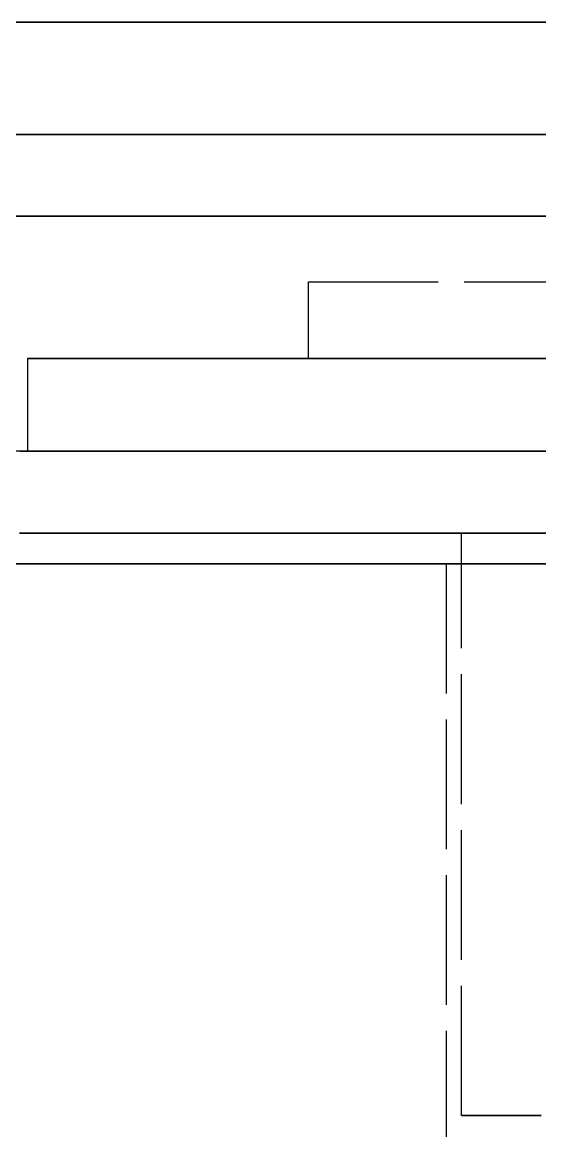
# Model space of a CAD drawing. Header units: millimetres. Extents: x -9 to 221, y -53 to 196.
# Drawn here: x 151.05 to 156.12, y 25.75 to 36.6 of the extents above; entities that cross this region are included whole.
import ezdxf

# ---------------------------------------------------------------- set-up
doc = ezdxf.new("R2010")
doc.units = ezdxf.units.MM
doc.linetypes.add('DASHED', pattern=[1.524, 1.27, -0.254])
doc.layers.add('HIDDEN', color=8, linetype='DASHED')
doc.layers.add('VISIBLE', color=7, linetype='CONTINUOUS')

msp = doc.modelspace()

# ---------------------------------------------------------------- linework, layer by layer
at = {"layer": 'HIDDEN'}
for points in [[(164.56429, 36.6), (163.80238, 36.6), (163.04048, 36.6), (162.27857, 36.6), (161.51667, 36.6), (160.75476, 36.6), (159.99286, 36.6), (159.23095, 36.6), (158.46905, 36.6), (157.70714, 36.6), (156.94524, 36.6), (156.18333, 36.6), (155.42143, 36.6), (154.65952, 36.6), (153.89762, 36.6), (153.13571, 36.6), (152.37381, 36.6), (151.6119, 36.6), (150.85, 36.6)], [(156.19286, 36.6), (155.83857, 36.6), (155.48429, 36.6), (155.13, 36.6), (154.77571, 36.6), (154.42143, 36.6), (154.06714, 36.6), (153.71286, 36.6), (153.35857, 36.6), (153.00429, 36.6), (152.65, 36.6), (152.29571, 36.6), (151.94143, 36.6), (151.58714, 36.6), (151.23286, 36.6), (150.87857, 36.6)], [(150.87857, 36.6), (151.05571, 36.6), (151.23286, 36.6), (151.41, 36.6), (151.58714, 36.6), (151.76429, 36.6), (151.94143, 36.6), (152.11857, 36.6), (152.29571, 36.6), (152.47286, 36.6), (152.65, 36.6), (152.82714, 36.6), (153.00429, 36.6), (153.18143, 36.6), (153.35857, 36.6), (153.53571, 36.6), (153.71286, 36.6), (153.89, 36.6), (154.06714, 36.6), (154.24429, 36.6), (154.42143, 36.6), (154.59857, 36.6), (154.77571, 36.6), (154.95286, 36.6), (155.13, 36.6), (155.30714, 36.6), (155.48429, 36.6), (155.66143, 36.6), (155.83857, 36.6), (156.01571, 36.6), (156.19286, 36.6)], [(156.3129, 36.6), (156.02779, 36.6), (155.74268, 36.6), (155.45756, 36.6), (155.17245, 36.6), (154.88734, 36.6), (154.60223, 36.6), (154.31712, 36.6), (154.03201, 36.6), (153.74689, 36.6), (153.46178, 36.6), (153.17667, 36.6), (152.89156, 36.6), (152.60645, 36.6), (152.32134, 36.6), (152.03623, 36.6), (151.75111, 36.6), (151.466, 36.6), (151.18089, 36.6), (150.89578, 36.6)], [(150.89578, 36.6), (151.18089, 36.6), (151.466, 36.6), (151.75111, 36.6), (152.03623, 36.6), (152.32134, 36.6), (152.60645, 36.6), (152.89156, 36.6), (153.17667, 36.6), (153.46178, 36.6), (153.74689, 36.6), (154.03201, 36.6), (154.31712, 36.6), (154.60223, 36.6), (154.88734, 36.6), (155.17245, 36.6), (155.45756, 36.6), (155.74268, 36.6), (156.02779, 36.6), (156.3129, 36.6)], [(156.43095, 36.6), (156.10841, 36.6), (155.78587, 36.6), (155.46333, 36.6), (155.14079, 36.6), (154.81825, 36.6), (154.49571, 36.6), (154.17317, 36.6), (153.85063, 36.6), (153.5281, 36.6), (153.20556, 36.6), (152.88302, 36.6), (152.56048, 36.6), (152.23794, 36.6), (151.9154, 36.6), (151.59286, 36.6), (151.27032, 36.6), (150.94778, 36.6)], [(150.94778, 36.6), (151.10905, 36.6), (151.27032, 36.6), (151.43159, 36.6), (151.59286, 36.6), (151.75413, 36.6), (151.9154, 36.6), (152.07667, 36.6), (152.23794, 36.6), (152.39921, 36.6), (152.56048, 36.6), (152.72175, 36.6), (152.88302, 36.6), (153.04429, 36.6), (153.20556, 36.6), (153.36683, 36.6), (153.5281, 36.6), (153.68937, 36.6), (153.85063, 36.6), (154.0119, 36.6), (154.17317, 36.6), (154.33444, 36.6), (154.49571, 36.6), (154.65698, 36.6), (154.81825, 36.6), (154.97952, 36.6), (155.14079, 36.6), (155.30206, 36.6), (155.46333, 36.6), (155.6246, 36.6), (155.78587, 36.6), (155.94714, 36.6), (156.10841, 36.6), (156.26968, 36.6)], [(156.24048, 36.6), (155.89254, 36.6), (155.5446, 36.6), (155.19667, 36.6), (154.84873, 36.6), (154.50079, 36.6), (154.15286, 36.6), (153.80492, 36.6), (153.45698, 36.6), (153.10905, 36.6), (152.76111, 36.6), (152.41317, 36.6), (152.06524, 36.6), (151.7173, 36.6), (151.36937, 36.6), (151.02143, 36.6)], [(151.02143, 36.6), (151.1954, 36.6), (151.36937, 36.6), (151.54333, 36.6), (151.7173, 36.6), (151.89127, 36.6), (152.06524, 36.6), (152.23921, 36.6), (152.41317, 36.6), (152.58714, 36.6), (152.76111, 36.6), (152.93508, 36.6), (153.10905, 36.6), (153.28302, 36.6), (153.45698, 36.6), (153.63095, 36.6), (153.80492, 36.6), (153.97889, 36.6), (154.15286, 36.6), (154.32683, 36.6), (154.50079, 36.6), (154.67476, 36.6), (154.84873, 36.6), (155.0227, 36.6), (155.19667, 36.6), (155.37063, 36.6), (155.5446, 36.6), (155.71857, 36.6), (155.89254, 36.6), (156.06651, 36.6), (156.24048, 36.6)], [(156.27423, 35.5), (155.98638, 35.5), (155.69852, 35.5), (155.41067, 35.5), (155.12281, 35.5), (154.83496, 35.5), (154.5471, 35.5), (154.25925, 35.5), (153.97139, 35.5), (153.68354, 35.5), (153.39568, 35.5), (153.10783, 35.5), (152.81997, 35.5), (152.53212, 35.5), (152.24426, 35.5), (151.95641, 35.5), (151.66855, 35.5), (151.3807, 35.5), (151.09284, 35.5), (150.80499, 35.5)], [(150.80499, 35.5), (151.09284, 35.5), (151.3807, 35.5), (151.66855, 35.5), (151.95641, 35.5), (152.24426, 35.5), (152.53212, 35.5), (152.81997, 35.5), (153.10783, 35.5), (153.39568, 35.5), (153.68354, 35.5), (153.97139, 35.5), (154.25925, 35.5), (154.5471, 35.5), (154.83496, 35.5), (155.12281, 35.5), (155.41067, 35.5), (155.69852, 35.5), (155.98638, 35.5), (156.27423, 35.5)], [(156.3129, 35.5), (156.02779, 35.5), (155.74268, 35.5), (155.45756, 35.5), (155.17245, 35.5), (154.88734, 35.5), (154.60223, 35.5), (154.31712, 35.5), (154.03201, 35.5), (153.74689, 35.5), (153.46178, 35.5), (153.17667, 35.5), (152.89156, 35.5), (152.60645, 35.5), (152.32134, 35.5), (152.03623, 35.5), (151.75111, 35.5), (151.466, 35.5), (151.18089, 35.5), (150.89578, 35.5)], [(150.89578, 35.5), (151.18089, 35.5), (151.466, 35.5), (151.75111, 35.5), (152.03623, 35.5), (152.32134, 35.5), (152.60645, 35.5), (152.89156, 35.5), (153.17667, 35.5), (153.46178, 35.5), (153.74689, 35.5), (154.03201, 35.5), (154.31712, 35.5), (154.60223, 35.5), (154.88734, 35.5), (155.17245, 35.5), (155.45756, 35.5), (155.74268, 35.5), (156.02779, 35.5), (156.3129, 35.5)], [(156.27423, 34.7), (155.98638, 34.7), (155.69852, 34.7), (155.41067, 34.7), (155.12281, 34.7), (154.83496, 34.7), (154.5471, 34.7), (154.25925, 34.7), (153.97139, 34.7), (153.68354, 34.7), (153.39568, 34.7), (153.10783, 34.7), (152.81997, 34.7), (152.53212, 34.7), (152.24426, 34.7), (151.95641, 34.7), (151.66855, 34.7), (151.3807, 34.7), (151.09284, 34.7), (150.80499, 34.7)], [(150.80499, 34.7), (151.09284, 34.7), (151.3807, 34.7), (151.66855, 34.7), (151.95641, 34.7), (152.24426, 34.7), (152.53212, 34.7), (152.81997, 34.7), (153.10783, 34.7), (153.39568, 34.7), (153.68354, 34.7), (153.97139, 34.7), (154.25925, 34.7), (154.5471, 34.7), (154.83496, 34.7), (155.12281, 34.7), (155.41067, 34.7), (155.69852, 34.7), (155.98638, 34.7), (156.27423, 34.7)], [(156.2, 34.7), (155.94762, 34.7), (155.69524, 34.7), (155.44286, 34.7), (155.19048, 34.7), (154.9381, 34.7), (154.68571, 34.7), (154.43333, 34.7), (154.18095, 34.7), (153.92857, 34.7), (153.67619, 34.7), (153.42381, 34.7), (153.17143, 34.7), (152.91905, 34.7), (152.66667, 34.7), (152.41429, 34.7), (152.1619, 34.7), (151.90952, 34.7), (151.65714, 34.7), (151.40476, 34.7), (151.15238, 34.7), (150.9, 34.7)], [(156.43095, 34.7), (156.10841, 34.7), (155.78587, 34.7), (155.46333, 34.7), (155.14079, 34.7), (154.81825, 34.7), (154.49571, 34.7), (154.17317, 34.7), (153.85063, 34.7), (153.5281, 34.7), (153.20556, 34.7), (152.88302, 34.7), (152.56048, 34.7), (152.23794, 34.7), (151.9154, 34.7), (151.59286, 34.7), (151.27032, 34.7), (150.94778, 34.7)], [(150.94778, 34.7), (151.10905, 34.7), (151.27032, 34.7), (151.43159, 34.7), (151.59286, 34.7), (151.75413, 34.7), (151.9154, 34.7), (152.07667, 34.7), (152.23794, 34.7), (152.39921, 34.7), (152.56048, 34.7), (152.72175, 34.7), (152.88302, 34.7), (153.04429, 34.7), (153.20556, 34.7), (153.36683, 34.7), (153.5281, 34.7), (153.68937, 34.7), (153.85063, 34.7), (154.0119, 34.7), (154.17317, 34.7), (154.33444, 34.7), (154.49571, 34.7), (154.65698, 34.7), (154.81825, 34.7), (154.97952, 34.7), (155.14079, 34.7), (155.30206, 34.7), (155.46333, 34.7), (155.6246, 34.7), (155.78587, 34.7), (155.94714, 34.7), (156.10841, 34.7), (156.26968, 34.7)], [(151.02619, 34.7), (151.15238, 34.7), (151.27857, 34.7), (151.40476, 34.7), (151.53095, 34.7), (151.65714, 34.7), (151.78333, 34.7), (151.90952, 34.7), (152.03571, 34.7), (152.1619, 34.7), (152.2881, 34.7), (152.41429, 34.7), (152.54048, 34.7), (152.66667, 34.7), (152.79286, 34.7), (152.91905, 34.7), (153.04524, 34.7), (153.17143, 34.7), (153.29762, 34.7), (153.42381, 34.7), (153.55, 34.7), (153.67619, 34.7), (153.80238, 34.7), (153.92857, 34.7), (154.05476, 34.7), (154.18095, 34.7), (154.30714, 34.7), (154.43333, 34.7), (154.55952, 34.7), (154.68571, 34.7), (154.8119, 34.7), (154.9381, 34.7), (155.06429, 34.7), (155.19048, 34.7), (155.31667, 34.7), (155.44286, 34.7), (155.56905, 34.7), (155.69524, 34.7), (155.82143, 34.7), (155.94762, 34.7), (156.07381, 34.7), (156.2, 34.7)], [(153.85, 33.31), (153.85, 34.06)], [(153.85, 34.06), (156.85, 34.06)], [(153.85, 33.31), (153.85, 34.06)], [(153.85, 34.06), (156.85, 34.06)], [(156.26667, 33.31), (156.02063, 33.31), (155.7746, 33.31), (155.52857, 33.31), (155.28254, 33.31), (155.03651, 33.31), (154.79048, 33.31), (154.54444, 33.31), (154.29841, 33.31), (154.05238, 33.31), (153.80635, 33.31), (153.56032, 33.31), (153.31429, 33.31), (153.06825, 33.31), (152.82222, 33.31), (152.57619, 33.31), (152.33016, 33.31), (152.08413, 33.31), (151.8381, 33.31), (151.59206, 33.31), (151.34603, 33.31), (151.1, 33.31)], [(151.1, 33.31), (151.22302, 33.31), (151.34603, 33.31), (151.46905, 33.31), (151.59206, 33.31), (151.71508, 33.31), (151.8381, 33.31), (151.96111, 33.31), (152.08413, 33.31), (152.20714, 33.31), (152.33016, 33.31), (152.45317, 33.31), (152.57619, 33.31), (152.69921, 33.31), (152.82222, 33.31), (152.94524, 33.31), (153.06825, 33.31), (153.19127, 33.31), (153.31429, 33.31), (153.4373, 33.31), (153.56032, 33.31), (153.68333, 33.31), (153.80635, 33.31), (153.92937, 33.31), (154.05238, 33.31), (154.1754, 33.31), (154.29841, 33.31), (154.42143, 33.31), (154.54444, 33.31), (154.66746, 33.31), (154.79048, 33.31), (154.91349, 33.31), (155.03651, 33.31), (155.15952, 33.31), (155.28254, 33.31), (155.40556, 33.31), (155.52857, 33.31), (155.65159, 33.31), (155.7746, 33.31), (155.89762, 33.31), (156.02063, 33.31), (156.14365, 33.31)], [(151.1, 33.31), (151.1, 32.4)], [(153.85, 33.31), (156.85, 33.31)], [(153.85, 33.31), (156.85, 33.31)], [(156.2, 32.4), (155.94762, 32.4), (155.69524, 32.4), (155.44286, 32.4), (155.19048, 32.4), (154.9381, 32.4), (154.68571, 32.4), (154.43333, 32.4), (154.18095, 32.4), (153.92857, 32.4), (153.67619, 32.4), (153.42381, 32.4), (153.17143, 32.4), (152.91905, 32.4), (152.66667, 32.4), (152.41429, 32.4), (152.1619, 32.4), (151.90952, 32.4), (151.65714, 32.4), (151.40476, 32.4), (151.15238, 32.4), (150.9, 32.4)], [(151.02619, 32.4), (151.15238, 32.4), (151.27857, 32.4), (151.40476, 32.4), (151.53095, 32.4), (151.65714, 32.4), (151.78333, 32.4), (151.90952, 32.4), (152.03571, 32.4), (152.1619, 32.4), (152.2881, 32.4), (152.41429, 32.4), (152.54048, 32.4), (152.66667, 32.4), (152.79286, 32.4), (152.91905, 32.4), (153.04524, 32.4), (153.17143, 32.4), (153.29762, 32.4), (153.42381, 32.4), (153.55, 32.4), (153.67619, 32.4), (153.80238, 32.4), (153.92857, 32.4), (154.05476, 32.4), (154.18095, 32.4), (154.30714, 32.4), (154.43333, 32.4), (154.55952, 32.4), (154.68571, 32.4), (154.8119, 32.4), (154.9381, 32.4), (155.06429, 32.4), (155.19048, 32.4), (155.31667, 32.4), (155.44286, 32.4), (155.56905, 32.4), (155.69524, 32.4), (155.82143, 32.4), (155.94762, 32.4), (156.07381, 32.4), (156.2, 32.4)], [(156.26667, 32.4), (156.02063, 32.4), (155.7746, 32.4), (155.52857, 32.4), (155.28254, 32.4), (155.03651, 32.4), (154.79048, 32.4), (154.54444, 32.4), (154.29841, 32.4), (154.05238, 32.4), (153.80635, 32.4), (153.56032, 32.4), (153.31429, 32.4), (153.06825, 32.4), (152.82222, 32.4), (152.57619, 32.4), (152.33016, 32.4), (152.08413, 32.4), (151.8381, 32.4), (151.59206, 32.4), (151.34603, 32.4), (151.1, 32.4)], [(151.1, 32.4), (151.22302, 32.4), (151.34603, 32.4), (151.46905, 32.4), (151.59206, 32.4), (151.71508, 32.4), (151.8381, 32.4), (151.96111, 32.4), (152.08413, 32.4), (152.20714, 32.4), (152.33016, 32.4), (152.45317, 32.4), (152.57619, 32.4), (152.69921, 32.4), (152.82222, 32.4), (152.94524, 32.4), (153.06825, 32.4), (153.19127, 32.4), (153.31429, 32.4), (153.4373, 32.4), (153.56032, 32.4), (153.68333, 32.4), (153.80635, 32.4), (153.92937, 32.4), (154.05238, 32.4), (154.1754, 32.4), (154.29841, 32.4), (154.42143, 32.4), (154.54444, 32.4), (154.66746, 32.4), (154.79048, 32.4), (154.91349, 32.4), (155.03651, 32.4), (155.15952, 32.4), (155.28254, 32.4), (155.40556, 32.4), (155.52857, 32.4), (155.65159, 32.4), (155.7746, 32.4), (155.89762, 32.4), (156.02063, 32.4), (156.14365, 32.4)], [(156.24048, 31.6), (155.89254, 31.6), (155.5446, 31.6), (155.19667, 31.6), (154.84873, 31.6), (154.50079, 31.6), (154.15286, 31.6), (153.80492, 31.6), (153.45698, 31.6), (153.10905, 31.6), (152.76111, 31.6), (152.41317, 31.6), (152.06524, 31.6), (151.7173, 31.6), (151.36937, 31.6), (151.02143, 31.6)], [(151.02143, 31.6), (151.1954, 31.6), (151.36937, 31.6), (151.54333, 31.6), (151.7173, 31.6), (151.89127, 31.6), (152.06524, 31.6), (152.23921, 31.6), (152.41317, 31.6), (152.58714, 31.6), (152.76111, 31.6), (152.93508, 31.6), (153.10905, 31.6), (153.28302, 31.6), (153.45698, 31.6), (153.63095, 31.6), (153.80492, 31.6), (153.97889, 31.6), (154.15286, 31.6), (154.32683, 31.6), (154.50079, 31.6), (154.67476, 31.6), (154.84873, 31.6), (155.0227, 31.6), (155.19667, 31.6), (155.37063, 31.6), (155.5446, 31.6), (155.71857, 31.6), (155.89254, 31.6), (156.06651, 31.6), (156.24048, 31.6)], [(156.12778, 31.6), (156.01667, 31.6), (155.90556, 31.6), (155.79444, 31.6), (155.68333, 31.6), (155.57222, 31.6), (155.46111, 31.6), (155.35, 31.6)], [(155.35, 31.6), (155.40556, 31.6), (155.46111, 31.6), (155.51667, 31.6), (155.57222, 31.6), (155.62778, 31.6), (155.68333, 31.6), (155.73889, 31.6), (155.79444, 31.6), (155.85, 31.6), (155.90556, 31.6), (155.96111, 31.6), (156.01667, 31.6), (156.07222, 31.6), (156.12778, 31.6)], [(155.35, 25.9), (155.35, 31.6)], [(156.19286, 31.3), (155.83857, 31.3), (155.48429, 31.3), (155.13, 31.3), (154.77571, 31.3), (154.42143, 31.3), (154.06714, 31.3), (153.71286, 31.3), (153.35857, 31.3), (153.00429, 31.3), (152.65, 31.3), (152.29571, 31.3), (151.94143, 31.3), (151.58714, 31.3), (151.23286, 31.3), (150.87857, 31.3)], [(150.87857, 31.3), (151.05571, 31.3), (151.23286, 31.3), (151.41, 31.3), (151.58714, 31.3), (151.76429, 31.3), (151.94143, 31.3), (152.11857, 31.3), (152.29571, 31.3), (152.47286, 31.3), (152.65, 31.3), (152.82714, 31.3), (153.00429, 31.3), (153.18143, 31.3), (153.35857, 31.3), (153.53571, 31.3), (153.71286, 31.3), (153.89, 31.3), (154.06714, 31.3), (154.24429, 31.3), (154.42143, 31.3), (154.59857, 31.3), (154.77571, 31.3), (154.95286, 31.3), (155.13, 31.3), (155.30714, 31.3), (155.48429, 31.3), (155.66143, 31.3), (155.83857, 31.3), (156.01571, 31.3), (156.19286, 31.3)], [(156.12698, 31.3), (156.01111, 31.3), (155.89524, 31.3), (155.77937, 31.3), (155.66349, 31.3), (155.54762, 31.3), (155.43175, 31.3), (155.31587, 31.3), (155.2, 31.3)], [(155.2, 31.3), (155.25794, 31.3), (155.31587, 31.3), (155.37381, 31.3), (155.43175, 31.3), (155.48968, 31.3), (155.54762, 31.3), (155.60556, 31.3), (155.66349, 31.3), (155.72143, 31.3), (155.77937, 31.3), (155.8373, 31.3), (155.89524, 31.3), (155.95317, 31.3), (156.01111, 31.3), (156.06905, 31.3), (156.12698, 31.3)], [(155.2, 31.3), (155.2, 25.6)], [(156.12778, 25.9), (156.01667, 25.9), (155.90556, 25.9), (155.79444, 25.9), (155.68333, 25.9), (155.57222, 25.9), (155.46111, 25.9), (155.35, 25.9)], [(155.35, 25.9), (155.40556, 25.9), (155.46111, 25.9), (155.51667, 25.9), (155.57222, 25.9), (155.62778, 25.9), (155.68333, 25.9), (155.73889, 25.9), (155.79444, 25.9), (155.85, 25.9), (155.90556, 25.9), (155.96111, 25.9), (156.01667, 25.9), (156.07222, 25.9), (156.12778, 25.9)]]:
    msp.add_lwpolyline(points, dxfattribs=at)
at = {"layer": 'VISIBLE'}
msp.add_lwpolyline([(150.85, 36.6), (151.23095, 36.6), (151.6119, 36.6), (151.99286, 36.6), (152.37381, 36.6), (152.75476, 36.6), (153.13571, 36.6), (153.51667, 36.6), (153.89762, 36.6), (154.27857, 36.6), (154.65952, 36.6), (155.04048, 36.6), (155.42143, 36.6), (155.80238, 36.6), (156.18333, 36.6), (156.56429, 36.6), (156.94524, 36.6), (157.32619, 36.6), (157.70714, 36.6), (158.0881, 36.6), (158.46905, 36.6), (158.85, 36.6)], dxfattribs=at)

doc.saveas('drawing.dxf')
